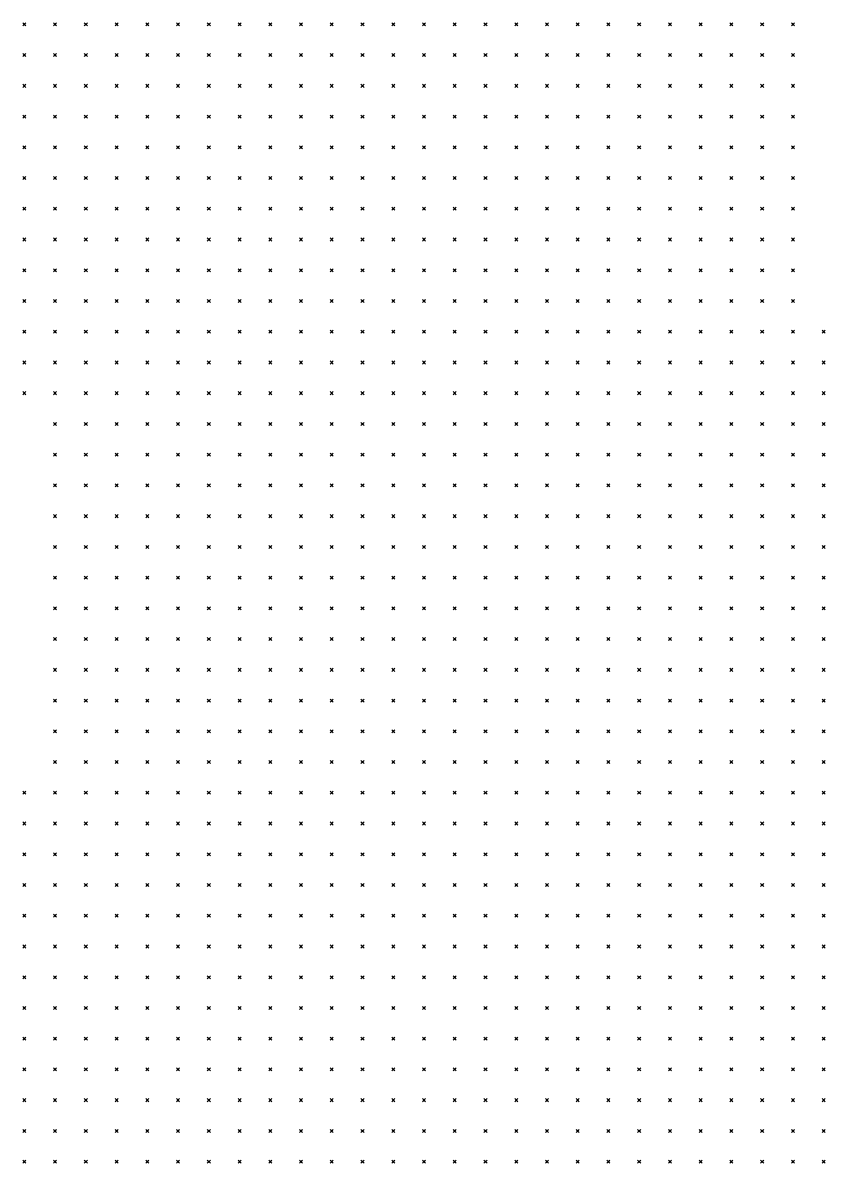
# Model space of a CAD drawing. Header units: metres. Extents: x 441556 to 446409, y 432338 to 461058.
# Drawn here: x 442676.7 to 442755, y 458020.7 to 458132 of the extents above; entities that cross this region are included whole.
import ezdxf

# ---------------------------------------------------------------- set-up
doc = ezdxf.new("R2010")
doc.units = ezdxf.units.M
doc.header["$MEASUREMENT"] = 0
doc.header["$PDMODE"] = 35
doc.header["$PDSIZE"] = 0.15
doc.layers.add('DTM-NOK-RevN_LIDAR_co_lidar', color=91, linetype='Continuous', lineweight=0)

msp = doc.modelspace()

# ---------------------------------------------------------------- linework, layer by layer
at = {"layer": 'DTM-NOK-RevN_LIDAR_co_lidar'}
for p in [(442676.852, 458131.804, 488.775), (442679.852, 458131.804, 486.975), (442682.851, 458131.804, 485.205), (442685.85, 458131.804, 483.314), (442688.85, 458131.804, 481.557), (442691.849, 458131.804, 479.943), (442694.848, 458131.804, 478.343), (442697.848, 458131.804, 476.67), (442700.847, 458131.804, 475.031), (442703.846, 458131.804, 473.385), (442706.846, 458131.804, 471.652), (442709.845, 458131.804, 469.917), (442712.844, 458131.804, 468.144), (442715.844, 458131.804, 466.302), (442718.843, 458131.804, 464.609), (442721.842, 458131.804, 463.129), (442724.842, 458131.804, 461.259), (442727.841, 458131.804, 458.932), (442730.84, 458131.804, 456.874), (442733.84, 458131.804, 454.665), (442736.839, 458131.804, 452.1), (442739.838, 458131.804, 449.599), (442742.838, 458131.804, 447.105), (442745.837, 458131.804, 444.506), (442748.836, 458131.804, 442.429), (442751.836, 458131.804, 440.55), (442676.852, 458128.805, 489.359), (442679.852, 458128.805, 487.541), (442682.851, 458128.805, 485.772), (442685.85, 458128.805, 483.964), (442688.85, 458128.805, 482.175), (442691.849, 458128.805, 480.593), (442694.848, 458128.805, 478.878), (442697.848, 458128.805, 477.16), (442700.847, 458128.805, 475.426), (442703.846, 458128.805, 473.613), (442706.846, 458128.805, 471.847), (442709.845, 458128.805, 470.063), (442712.844, 458128.805, 468.228), (442715.844, 458128.805, 466.455), (442718.843, 458128.805, 464.795), (442721.842, 458128.805, 463.215), (442724.842, 458128.805, 461.314), (442727.841, 458128.805, 459.191), (442730.84, 458128.805, 457.035), (442733.84, 458128.805, 454.809), (442736.839, 458128.805, 452.228), (442739.838, 458128.805, 449.733), (442742.838, 458128.805, 446.901), (442745.837, 458128.805, 444.27), (442748.836, 458128.805, 442.129), (442751.836, 458128.805, 440.375), (442676.852, 458125.805, 490.033), (442679.852, 458125.805, 488.106), (442682.851, 458125.805, 486.436), (442685.85, 458125.805, 484.656), (442688.85, 458125.805, 482.816), (442691.849, 458125.805, 481.141), (442694.848, 458125.805, 479.409), (442697.848, 458125.805, 477.656), (442700.847, 458125.805, 475.801), (442703.846, 458125.805, 473.982), (442706.846, 458125.805, 472.257), (442709.845, 458125.805, 470.401), (442712.844, 458125.805, 468.577), (442715.844, 458125.805, 466.845), (442718.843, 458125.805, 465.15), (442721.842, 458125.805, 463.526), (442724.842, 458125.805, 461.555), (442727.841, 458125.805, 459.383), (442730.84, 458125.805, 457.134), (442733.84, 458125.805, 454.788), (442736.839, 458125.805, 452.391), (442739.838, 458125.805, 449.685), (442742.838, 458125.805, 446.96), (442745.837, 458125.805, 444.439), (442748.836, 458125.805, 442.282), (442751.836, 458125.805, 440.632), (442676.852, 458122.806, 491.177), (442679.852, 458122.806, 488.857), (442682.851, 458122.806, 487.207), (442685.85, 458122.806, 485.449), (442688.85, 458122.806, 483.665), (442691.849, 458122.806, 481.856), (442694.848, 458122.806, 480.041), (442697.848, 458122.806, 478.179), (442700.847, 458122.806, 476.153), (442703.846, 458122.806, 474.212), (442706.846, 458122.806, 472.545), (442709.845, 458122.806, 470.872), (442712.844, 458122.806, 469.121), (442715.844, 458122.806, 467.513), (442718.843, 458122.806, 465.845), (442721.842, 458122.806, 463.818), (442724.842, 458122.806, 461.745), (442727.841, 458122.806, 459.532), (442730.84, 458122.806, 457.333), (442733.84, 458122.806, 454.707), (442736.839, 458122.806, 452.593), (442739.838, 458122.806, 450.069), (442742.838, 458122.806, 447.229), (442745.837, 458122.806, 445.064), (442748.836, 458122.806, 443.158), (442751.836, 458122.806, 441.396), (442676.852, 458119.807, 492.2), (442679.852, 458119.807, 489.83), (442682.851, 458119.807, 488.119), (442685.85, 458119.807, 486.329), (442688.85, 458119.807, 484.486), (442691.849, 458119.807, 482.649), (442694.848, 458119.807, 480.719), (442697.848, 458119.807, 478.604), (442700.847, 458119.807, 476.526), (442703.846, 458119.807, 474.501), (442706.846, 458119.807, 472.649), (442709.845, 458119.807, 471.1), (442712.844, 458119.807, 469.592), (442715.844, 458119.807, 468.102), (442718.843, 458119.807, 466.213), (442721.842, 458119.807, 464.159), (442724.842, 458119.807, 462.134), (442727.841, 458119.807, 460.111), (442730.84, 458119.807, 457.633), (442733.84, 458119.807, 455.036), (442736.839, 458119.807, 452.309), (442739.838, 458119.807, 450.052), (442742.838, 458119.807, 447.836), (442745.837, 458119.807, 445.756), (442748.836, 458119.807, 444.034), (442751.836, 458119.807, 442.307), (442676.852, 458116.807, 493.42), (442679.852, 458116.807, 491.16), (442682.851, 458116.807, 489.018), (442685.85, 458116.807, 487.396), (442688.85, 458116.807, 485.231), (442691.849, 458116.807, 483.28), (442694.848, 458116.807, 481.375), (442697.848, 458116.807, 479.302), (442700.847, 458116.807, 477.128), (442703.846, 458116.807, 474.985), (442706.846, 458116.807, 473.041), (442709.845, 458116.807, 471.252), (442712.844, 458116.807, 469.524), (442715.844, 458116.807, 467.9), (442718.843, 458116.807, 466.278), (442721.842, 458116.807, 464.394), (442724.842, 458116.807, 462.273), (442727.841, 458116.807, 460.089), (442730.84, 458116.807, 457.784), (442733.84, 458116.807, 455.003), (442736.839, 458116.807, 452.371), (442739.838, 458116.807, 450.803), (442742.838, 458116.807, 448.661), (442745.837, 458116.807, 446.699), (442748.836, 458116.807, 445.046), (442751.836, 458116.807, 443.191), (442676.852, 458113.808, 494.269), (442679.852, 458113.808, 492.176), (442682.851, 458113.808, 489.822), (442685.85, 458113.808, 487.978), (442688.85, 458113.808, 485.984), (442691.849, 458113.808, 483.961), (442694.848, 458113.808, 482.108), (442697.848, 458113.808, 480.228), (442700.847, 458113.808, 478.184), (442703.846, 458113.808, 476.099), (442706.846, 458113.808, 474.093), (442709.845, 458113.808, 472.11), (442712.844, 458113.808, 470.149), (442715.844, 458113.808, 468.31), (442718.843, 458113.808, 466.444), (442721.842, 458113.808, 464.458), (442724.842, 458113.808, 462.52), (442727.841, 458113.808, 460.373), (442730.84, 458113.808, 458.251), (442733.84, 458113.808, 455.652), (442736.839, 458113.808, 453.251), (442739.838, 458113.808, 451.278), (442742.838, 458113.808, 449.369), (442745.837, 458113.808, 447.752), (442748.836, 458113.808, 446.118), (442751.836, 458113.808, 444.649), (442676.852, 458110.809, 495.353), (442679.852, 458110.809, 493.1), (442682.851, 458110.809, 490.88), (442685.85, 458110.809, 488.799), (442688.85, 458110.809, 486.985), (442691.849, 458110.809, 485.123), (442694.848, 458110.809, 482.99), (442697.848, 458110.809, 480.835), (442700.847, 458110.809, 478.845), (442703.846, 458110.809, 476.835), (442706.846, 458110.809, 474.74), (442709.845, 458110.809, 472.711), (442712.844, 458110.809, 470.652), (442715.844, 458110.809, 468.534), (442718.843, 458110.809, 466.606), (442721.842, 458110.809, 464.563), (442724.842, 458110.809, 462.597), (442727.841, 458110.809, 460.632), (442730.84, 458110.809, 458.666), (442733.84, 458110.809, 456.166), (442736.839, 458110.809, 453.947), (442739.838, 458110.809, 452.23), (442742.838, 458110.809, 450.98), (442745.837, 458110.809, 449.541), (442748.836, 458110.809, 447.935), (442751.836, 458110.809, 446.095), (442676.852, 458107.809, 496.216), (442679.852, 458107.809, 494.048), (442682.851, 458107.809, 491.761), (442685.85, 458107.809, 489.639), (442688.85, 458107.809, 487.927), (442691.849, 458107.809, 485.876), (442694.848, 458107.809, 483.652), (442697.848, 458107.809, 481.568), (442700.847, 458107.809, 479.556), (442703.846, 458107.809, 477.61), (442706.846, 458107.809, 475.483), (442709.845, 458107.809, 473.03), (442712.844, 458107.809, 470.629), (442715.844, 458107.809, 468.346), (442718.843, 458107.809, 466.259), (442721.842, 458107.809, 464.402), (442724.842, 458107.809, 462.67), (442727.841, 458107.809, 461.05), (442730.84, 458107.809, 459.162), (442733.84, 458107.809, 457.154), (442736.839, 458107.809, 455.394), (442739.838, 458107.809, 453.793), (442742.838, 458107.809, 452.404), (442745.837, 458107.809, 450.924), (442748.836, 458107.809, 449.186), (442751.836, 458107.809, 447.285), (442676.852, 458104.81, 497.22), (442679.852, 458104.81, 494.977), (442682.851, 458104.81, 492.752), (442685.85, 458104.81, 490.486), (442688.85, 458104.81, 488.494), (442691.849, 458104.81, 486.558), (442694.848, 458104.81, 484.496), (442697.848, 458104.81, 482.302), (442700.847, 458104.81, 480.208), (442703.846, 458104.81, 478.131), (442706.846, 458104.81, 475.966), (442709.845, 458104.81, 473.81), (442712.844, 458104.81, 471.439), (442715.844, 458104.81, 468.916), (442718.843, 458104.81, 466.826), (442721.842, 458104.81, 465.077), (442724.842, 458104.81, 463.524), (442727.841, 458104.81, 461.89), (442730.84, 458104.81, 460.111), (442733.84, 458104.81, 458.381), (442736.839, 458104.81, 456.725), (442739.838, 458104.81, 455.001), (442742.838, 458104.81, 453.406), (442745.837, 458104.81, 451.779), (442748.836, 458104.81, 449.927), (442751.836, 458104.81, 448.029), (442676.852, 458101.811, 498.046), (442679.852, 458101.811, 495.759), (442682.851, 458101.811, 493.634), (442685.85, 458101.811, 491.138), (442688.85, 458101.811, 488.974), (442691.849, 458101.811, 487.203), (442694.848, 458101.811, 485.169), (442697.848, 458101.811, 482.976), (442700.847, 458101.811, 480.921), (442703.846, 458101.811, 478.909), (442706.846, 458101.811, 476.857), (442709.845, 458101.811, 474.743), (442712.844, 458101.811, 472.427), (442715.844, 458101.811, 470.004), (442718.843, 458101.811, 467.89), (442721.842, 458101.811, 466.106), (442724.842, 458101.811, 464.239), (442727.841, 458101.811, 462.468), (442730.84, 458101.811, 460.827), (442733.84, 458101.811, 459.33), (442736.839, 458101.811, 457.729), (442739.838, 458101.811, 456.083), (442742.838, 458101.811, 454.311), (442745.837, 458101.811, 452.783), (442748.836, 458101.811, 451.033), (442751.836, 458101.811, 448.856), (442754.835, 458101.811, 446.811), (442676.852, 458098.811, 499.035), (442679.852, 458098.811, 496.734), (442682.851, 458098.811, 494.378), (442685.85, 458098.811, 491.925), (442688.85, 458098.811, 489.69), (442691.849, 458098.811, 487.851), (442694.848, 458098.811, 485.921), (442697.848, 458098.811, 483.732), (442700.847, 458098.811, 481.615), (442703.846, 458098.811, 479.611), (442706.846, 458098.811, 477.625), (442709.845, 458098.811, 475.605), (442712.844, 458098.811, 473.367), (442715.844, 458098.811, 471.061), (442718.843, 458098.811, 468.879), (442721.842, 458098.811, 466.799), (442724.842, 458098.811, 464.795), (442727.841, 458098.811, 463.229), (442730.84, 458098.811, 461.754), (442733.84, 458098.811, 460.311), (442736.839, 458098.811, 459.011), (442739.838, 458098.811, 457.319), (442742.838, 458098.811, 455.763), (442745.837, 458098.811, 454.079), (442748.836, 458098.811, 452.104), (442751.836, 458098.811, 450.066), (442754.835, 458098.811, 447.693), (442676.852, 458095.812, 500.044), (442679.852, 458095.812, 497.828), (442682.851, 458095.812, 495.314), (442685.85, 458095.812, 492.931), (442688.85, 458095.812, 490.688), (442691.849, 458095.812, 488.653), (442694.848, 458095.812, 486.66), (442697.848, 458095.812, 484.484), (442700.847, 458095.812, 482.294), (442703.846, 458095.812, 480.253), (442706.846, 458095.812, 478.296), (442709.845, 458095.812, 476.287), (442712.844, 458095.812, 474.136), (442715.844, 458095.812, 471.935), (442718.843, 458095.812, 469.709), (442721.842, 458095.812, 467.582), (442724.842, 458095.812, 465.828), (442727.841, 458095.812, 464.401), (442730.84, 458095.812, 462.975), (442733.84, 458095.812, 461.704), (442736.839, 458095.812, 460.447), (442739.838, 458095.812, 458.929), (442742.838, 458095.812, 457.333), (442745.837, 458095.812, 455.428), (442748.836, 458095.812, 453.132), (442751.836, 458095.812, 450.857), (442754.835, 458095.812, 448.735), (442679.852, 458092.813, 498.882), (442682.851, 458092.813, 496.347), (442685.85, 458092.813, 493.902), (442688.85, 458092.813, 491.621), (442691.849, 458092.813, 489.47), (442694.848, 458092.813, 487.409), (442697.848, 458092.813, 485.226), (442700.847, 458092.813, 483.024), (442703.846, 458092.813, 481.011), (442706.846, 458092.813, 479.022), (442709.845, 458092.813, 476.934), (442712.844, 458092.813, 474.85), (442715.844, 458092.813, 472.667), (442718.843, 458092.813, 470.493), (442721.842, 458092.813, 468.634), (442724.842, 458092.813, 467.012), (442727.841, 458092.813, 465.654), (442730.84, 458092.813, 464.404), (442733.84, 458092.813, 463.29), (442736.839, 458092.813, 461.873), (442739.838, 458092.813, 460.344), (442742.838, 458092.813, 458.642), (442745.837, 458092.813, 456.684), (442748.836, 458092.813, 454.372), (442751.836, 458092.813, 452.051), (442754.835, 458092.813, 449.957), (442679.852, 458089.813, 499.883), (442682.851, 458089.813, 497.352), (442685.85, 458089.813, 494.745), (442688.85, 458089.813, 492.404), (442691.849, 458089.813, 490.347), (442694.848, 458089.813, 488.176), (442697.848, 458089.813, 485.959), (442700.847, 458089.813, 483.928), (442703.846, 458089.813, 481.941), (442706.846, 458089.813, 479.818), (442709.845, 458089.813, 477.72), (442712.844, 458089.813, 475.731), (442715.844, 458089.813, 473.68), (442718.843, 458089.813, 471.754), (442721.842, 458089.813, 469.997), (442724.842, 458089.813, 468.605), (442727.841, 458089.813, 467.284), (442730.84, 458089.813, 466.024), (442733.84, 458089.813, 464.769), (442736.839, 458089.813, 463.113), (442739.838, 458089.813, 461.37), (442742.838, 458089.813, 459.607), (442745.837, 458089.813, 457.74), (442748.836, 458089.813, 455.443), (442751.836, 458089.813, 453.131), (442754.835, 458089.813, 451.067), (442679.852, 458086.814, 500.812), (442682.851, 458086.814, 498.176), (442685.85, 458086.814, 495.463), (442688.85, 458086.814, 493.088), (442691.849, 458086.814, 491.056), (442694.848, 458086.814, 488.877), (442697.848, 458086.814, 486.805), (442700.847, 458086.814, 484.856), (442703.846, 458086.814, 482.743), (442706.846, 458086.814, 480.589), (442709.845, 458086.814, 478.571), (442712.844, 458086.814, 476.704), (442715.844, 458086.814, 475.026), (442718.843, 458086.814, 473.36), (442721.842, 458086.814, 471.709), (442724.842, 458086.814, 470.361), (442727.841, 458086.814, 468.954), (442730.84, 458086.814, 467.537), (442733.84, 458086.814, 466.044), (442736.839, 458086.814, 464.448), (442739.838, 458086.814, 462.589), (442742.838, 458086.814, 460.664), (442745.837, 458086.814, 458.638), (442748.836, 458086.814, 456.48), (442751.836, 458086.814, 454.267), (442754.835, 458086.814, 452.045), (442679.852, 458083.815, 501.537), (442682.851, 458083.815, 498.861), (442685.85, 458083.815, 496.245), (442688.85, 458083.815, 493.898), (442691.849, 458083.815, 492.028), (442694.848, 458083.815, 489.886), (442697.848, 458083.815, 487.825), (442700.847, 458083.815, 485.815), (442703.846, 458083.815, 483.628), (442706.846, 458083.815, 481.579), (442709.845, 458083.815, 479.718), (442712.844, 458083.815, 477.981), (442715.844, 458083.815, 476.437), (442718.843, 458083.815, 474.927), (442721.842, 458083.815, 473.352), (442724.842, 458083.815, 471.881), (442727.841, 458083.815, 470.404), (442730.84, 458083.815, 468.943), (442733.84, 458083.815, 467.419), (442736.839, 458083.815, 465.77), (442739.838, 458083.815, 463.892), (442742.838, 458083.815, 461.712), (442745.837, 458083.815, 459.472), (442748.836, 458083.815, 457.457), (442751.836, 458083.815, 455.356), (442754.835, 458083.815, 452.98), (442679.852, 458080.815, 502.329), (442682.851, 458080.815, 499.704), (442685.85, 458080.815, 497.23), (442688.85, 458080.815, 495.024), (442691.849, 458080.815, 493.121), (442694.848, 458080.815, 490.964), (442697.848, 458080.815, 488.9), (442700.847, 458080.815, 486.941), (442703.846, 458080.815, 484.858), (442706.846, 458080.815, 482.847), (442709.845, 458080.815, 481.057), (442712.844, 458080.815, 479.451), (442715.844, 458080.815, 477.908), (442718.843, 458080.815, 476.436), (442721.842, 458080.815, 474.841), (442724.842, 458080.815, 473.264), (442727.841, 458080.815, 471.735), (442730.84, 458080.815, 470.238), (442733.84, 458080.815, 468.701), (442736.839, 458080.815, 467.088), (442739.838, 458080.815, 465.028), (442742.838, 458080.815, 462.8), (442745.837, 458080.815, 460.451), (442748.836, 458080.815, 458.364), (442751.836, 458080.815, 456.15), (442754.835, 458080.815, 453.778), (442679.852, 458077.816, 503.306), (442682.851, 458077.816, 500.865), (442685.85, 458077.816, 498.398), (442688.85, 458077.816, 496.227), (442691.849, 458077.816, 494.065), (442694.848, 458077.816, 491.887), (442697.848, 458077.816, 489.936), (442700.847, 458077.816, 488.156), (442703.846, 458077.816, 486.244), (442706.846, 458077.816, 484.263), (442709.845, 458077.816, 482.475), (442712.844, 458077.816, 480.86), (442715.844, 458077.816, 479.377), (442718.843, 458077.816, 477.916), (442721.842, 458077.816, 476.341), (442724.842, 458077.816, 474.657), (442727.841, 458077.816, 473.113), (442730.84, 458077.816, 471.417), (442733.84, 458077.816, 469.757), (442736.839, 458077.816, 468.121), (442739.838, 458077.816, 466.017), (442742.838, 458077.816, 463.847), (442745.837, 458077.816, 461.509), (442748.836, 458077.816, 459.252), (442751.836, 458077.816, 456.806), (442754.835, 458077.816, 454.424), (442679.852, 458074.817, 504.411), (442682.851, 458074.817, 502.093), (442685.85, 458074.817, 499.539), (442688.85, 458074.817, 497.289), (442691.849, 458074.817, 495.143), (442694.848, 458074.817, 493.01), (442697.848, 458074.817, 491.077), (442700.847, 458074.817, 489.403), (442703.846, 458074.817, 487.705), (442706.846, 458074.817, 485.841), (442709.845, 458074.817, 483.972), (442712.844, 458074.817, 482.238), (442715.844, 458074.817, 480.724), (442718.843, 458074.817, 479.243), (442721.842, 458074.817, 477.72), (442724.842, 458074.817, 476.005), (442727.841, 458074.817, 474.376), (442730.84, 458074.817, 472.488), (442733.84, 458074.817, 470.668), (442736.839, 458074.817, 468.746), (442739.838, 458074.817, 466.696), (442742.838, 458074.817, 464.494), (442745.837, 458074.817, 462.348), (442748.836, 458074.817, 459.967), (442751.836, 458074.817, 457.509), (442754.835, 458074.817, 455.067), (442679.852, 458071.817, 505.441), (442682.851, 458071.817, 503.167), (442685.85, 458071.817, 500.588), (442688.85, 458071.817, 498.354), (442691.849, 458071.817, 496.29), (442694.848, 458071.817, 494.231), (442697.848, 458071.817, 492.292), (442700.847, 458071.817, 490.614), (442703.846, 458071.817, 489.113), (442706.846, 458071.817, 487.417), (442709.845, 458071.817, 485.467), (442712.844, 458071.817, 483.648), (442715.844, 458071.817, 482.017), (442718.843, 458071.817, 480.471), (442721.842, 458071.817, 478.9), (442724.842, 458071.817, 477.202), (442727.841, 458071.817, 475.275), (442730.84, 458071.817, 473.378), (442733.84, 458071.817, 471.413), (442736.839, 458071.817, 469.459), (442739.838, 458071.817, 467.213), (442742.838, 458071.817, 465.077), (442745.837, 458071.817, 462.849), (442748.836, 458071.817, 460.499), (442751.836, 458071.817, 458.183), (442754.835, 458071.817, 455.61), (442679.852, 458068.818, 505.992), (442682.851, 458068.818, 504.012), (442685.85, 458068.818, 501.664), (442688.85, 458068.818, 499.49), (442691.849, 458068.818, 497.445), (442694.848, 458068.818, 495.37), (442697.848, 458068.818, 493.412), (442700.847, 458068.818, 491.648), (442703.846, 458068.818, 490.123), (442706.846, 458068.818, 488.644), (442709.845, 458068.818, 486.94), (442712.844, 458068.818, 485.101), (442715.844, 458068.818, 483.297), (442718.843, 458068.818, 481.742), (442721.842, 458068.818, 480.005), (442724.842, 458068.818, 478.098), (442727.841, 458068.818, 476.101), (442730.84, 458068.818, 473.963), (442733.84, 458068.818, 471.921), (442736.839, 458068.818, 469.852), (442739.838, 458068.818, 467.646), (442742.838, 458068.818, 465.64), (442745.837, 458068.818, 463.113), (442748.836, 458068.818, 460.85), (442751.836, 458068.818, 458.449), (442754.835, 458068.818, 455.863), (442679.852, 458065.819, 506.344), (442682.851, 458065.819, 504.396), (442685.85, 458065.819, 502.421), (442688.85, 458065.819, 500.528), (442691.849, 458065.819, 498.687), (442694.848, 458065.819, 496.686), (442697.848, 458065.819, 494.677), (442700.847, 458065.819, 492.654), (442703.846, 458065.819, 490.938), (442706.846, 458065.819, 489.505), (442709.845, 458065.819, 487.858), (442712.844, 458065.819, 486.122), (442715.844, 458065.819, 484.384), (442718.843, 458065.819, 482.777), (442721.842, 458065.819, 480.963), (442724.842, 458065.819, 478.351), (442727.841, 458065.819, 476.554), (442730.84, 458065.819, 473.944), (442733.84, 458065.819, 471.883), (442736.839, 458065.819, 469.675), (442739.838, 458065.819, 467.659), (442742.838, 458065.819, 465.743), (442745.837, 458065.819, 463.641), (442748.836, 458065.819, 461.25), (442751.836, 458065.819, 458.732), (442754.835, 458065.819, 456.345), (442679.852, 458062.819, 506.138), (442682.851, 458062.819, 504.551), (442685.85, 458062.819, 502.833), (442688.85, 458062.819, 501.101), (442691.849, 458062.819, 499.396), (442694.848, 458062.819, 497.618), (442697.848, 458062.819, 495.576), (442700.847, 458062.819, 493.334), (442703.846, 458062.819, 491.567), (442706.846, 458062.819, 490.144), (442709.845, 458062.819, 488.256), (442712.844, 458062.819, 486.274), (442715.844, 458062.819, 484.695), (442718.843, 458062.819, 483.18), (442721.842, 458062.819, 481.352), (442724.842, 458062.819, 478.082), (442727.841, 458062.819, 476.16), (442730.84, 458062.819, 474.126), (442733.84, 458062.819, 472.53), (442736.839, 458062.819, 470.405), (442739.838, 458062.819, 468.562), (442742.838, 458062.819, 466.685), (442745.837, 458062.819, 464.746), (442748.836, 458062.819, 462.533), (442751.836, 458062.819, 460.112), (442754.835, 458062.819, 457.55), (442679.852, 458059.82, 505.723), (442682.851, 458059.82, 504.269), (442685.85, 458059.82, 502.74), (442688.85, 458059.82, 501.189), (442691.849, 458059.82, 499.465), (442694.848, 458059.82, 497.601), (442697.848, 458059.82, 495.711), (442700.847, 458059.82, 493.741), (442703.846, 458059.82, 492.003), (442706.846, 458059.82, 490.412), (442709.845, 458059.82, 488.512), (442712.844, 458059.82, 486.637), (442715.844, 458059.82, 485.016), (442718.843, 458059.82, 483.339), (442721.842, 458059.82, 481.432), (442724.842, 458059.82, 479.458), (442727.841, 458059.82, 477.388), (442730.84, 458059.82, 475.537), (442733.84, 458059.82, 473.874), (442736.839, 458059.82, 471.888), (442739.838, 458059.82, 469.886), (442742.838, 458059.82, 467.86), (442745.837, 458059.82, 465.759), (442748.836, 458059.82, 463.262), (442751.836, 458059.82, 460.78), (442754.835, 458059.82, 458.373), (442676.852, 458056.821, 507.282), (442679.852, 458056.821, 505.684), (442682.851, 458056.821, 504.128), (442685.85, 458056.821, 502.665), (442688.85, 458056.821, 501.031), (442691.849, 458056.821, 499.368), (442694.848, 458056.821, 497.627), (442697.848, 458056.821, 495.808), (442700.847, 458056.821, 494.137), (442703.846, 458056.821, 492.712), (442706.846, 458056.821, 491.143), (442709.845, 458056.821, 489.356), (442712.844, 458056.821, 487.669), (442715.844, 458056.821, 485.824), (442718.843, 458056.821, 484.121), (442721.842, 458056.821, 482.528), (442724.842, 458056.821, 480.768), (442727.841, 458056.821, 478.637), (442730.84, 458056.821, 476.201), (442733.84, 458056.821, 474.552), (442736.839, 458056.821, 472.72), (442739.838, 458056.821, 470.667), (442742.838, 458056.821, 468.615), (442745.837, 458056.821, 466.196), (442748.836, 458056.821, 463.753), (442751.836, 458056.821, 461.309), (442754.835, 458056.821, 458.913), (442676.852, 458053.821, 506.689), (442679.852, 458053.821, 505.352), (442682.851, 458053.821, 503.973), (442685.85, 458053.821, 502.344), (442688.85, 458053.821, 500.649), (442691.849, 458053.821, 498.947), (442694.848, 458053.821, 497.258), (442697.848, 458053.821, 495.712), (442700.847, 458053.821, 494.261), (442703.846, 458053.821, 492.899), (442706.846, 458053.821, 491.4), (442709.845, 458053.821, 489.591), (442712.844, 458053.821, 487.785), (442715.844, 458053.821, 486.033), (442718.843, 458053.821, 484.399), (442721.842, 458053.821, 482.729), (442724.842, 458053.821, 480.943), (442727.841, 458053.821, 479.007), (442730.84, 458053.821, 476.954), (442733.84, 458053.821, 475.297), (442736.839, 458053.821, 473.569), (442739.838, 458053.821, 471.252), (442742.838, 458053.821, 469.36), (442745.837, 458053.821, 466.905), (442748.836, 458053.821, 464.5), (442751.836, 458053.821, 462.056), (442754.835, 458053.821, 459.518), (442676.852, 458050.822, 505.571), (442679.852, 458050.822, 504.381), (442682.851, 458050.822, 503.003), (442685.85, 458050.822, 501.54), (442688.85, 458050.822, 500.015), (442691.849, 458050.822, 498.234), (442694.848, 458050.822, 496.468), (442697.848, 458050.822, 494.998), (442700.847, 458050.822, 493.773), (442703.846, 458050.822, 492.616), (442706.846, 458050.822, 491.217), (442709.845, 458050.822, 489.467), (442712.844, 458050.822, 487.676), (442715.844, 458050.822, 485.996), (442718.843, 458050.822, 484.406), (442721.842, 458050.822, 482.659), (442724.842, 458050.822, 481.108), (442727.841, 458050.822, 479.304), (442730.84, 458050.822, 477.191), (442733.84, 458050.822, 475.8), (442736.839, 458050.822, 473.828), (442739.838, 458050.822, 471.621), (442742.838, 458050.822, 469.693), (442745.837, 458050.822, 467.48), (442748.836, 458050.822, 465.179), (442751.836, 458050.822, 462.707), (442754.835, 458050.822, 460.334), (442676.852, 458047.823, 504.518), (442679.852, 458047.823, 502.956), (442682.851, 458047.823, 501.795), (442685.85, 458047.823, 500.51), (442688.85, 458047.823, 498.975), (442691.849, 458047.823, 497.303), (442694.848, 458047.823, 495.612), (442697.848, 458047.823, 494.179), (442700.847, 458047.823, 493.041), (442703.846, 458047.823, 491.875), (442706.846, 458047.823, 490.552), (442709.845, 458047.823, 489.143), (442712.844, 458047.823, 487.57), (442715.844, 458047.823, 485.933), (442718.843, 458047.823, 484.348), (442721.842, 458047.823, 482.579), (442724.842, 458047.823, 481.026), (442727.841, 458047.823, 479.404), (442730.84, 458047.823, 477.583), (442733.84, 458047.823, 475.876), (442736.839, 458047.823, 474.095), (442739.838, 458047.823, 471.768), (442742.838, 458047.823, 469.949), (442745.837, 458047.823, 467.957), (442748.836, 458047.823, 465.683), (442751.836, 458047.823, 463.054), (442754.835, 458047.823, 460.617), (442676.852, 458044.823, 503.509), (442679.852, 458044.823, 501.944), (442682.851, 458044.823, 500.586), (442685.85, 458044.823, 499.482), (442688.85, 458044.823, 498.044), (442691.849, 458044.823, 496.372), (442694.848, 458044.823, 494.794), (442697.848, 458044.823, 493.535), (442700.847, 458044.823, 492.314), (442703.846, 458044.823, 490.829), (442706.846, 458044.823, 489.401), (442709.845, 458044.823, 488.249), (442712.844, 458044.823, 487.072), (442715.844, 458044.823, 485.773), (442718.843, 458044.823, 484.255), (442721.842, 458044.823, 482.673), (442724.842, 458044.823, 480.981), (442727.841, 458044.823, 479.591), (442730.84, 458044.823, 477.929), (442733.84, 458044.823, 476.19), (442736.839, 458044.823, 474.395), (442739.838, 458044.823, 472.158), (442742.838, 458044.823, 470.512), (442745.837, 458044.823, 468.525), (442748.836, 458044.823, 465.901), (442751.836, 458044.823, 463.459), (442754.835, 458044.823, 461.08), (442676.852, 458041.824, 503.357), (442679.852, 458041.824, 501.725), (442682.851, 458041.824, 499.978), (442685.85, 458041.824, 498.538), (442688.85, 458041.824, 497.183), (442691.849, 458041.824, 495.543), (442694.848, 458041.824, 493.991), (442697.848, 458041.824, 492.821), (442700.847, 458041.824, 491.647), (442703.846, 458041.824, 490.185), (442706.846, 458041.824, 488.569), (442709.845, 458041.824, 487.143), (442712.844, 458041.824, 486.116), (442715.844, 458041.824, 485.156), (442718.843, 458041.824, 484.015), (442721.842, 458041.824, 482.525), (442724.842, 458041.824, 481.045), (442727.841, 458041.824, 479.782), (442730.84, 458041.824, 478.103), (442733.84, 458041.824, 476.205), (442736.839, 458041.824, 474.207), (442739.838, 458041.824, 472.623), (442742.838, 458041.824, 470.841), (442745.837, 458041.824, 468.88), (442748.836, 458041.824, 466.269), (442751.836, 458041.824, 463.994), (442754.835, 458041.824, 461.718), (442676.852, 458038.824, 502.325), (442679.852, 458038.824, 500.837), (442682.851, 458038.824, 499.503), (442685.85, 458038.824, 497.79), (442688.85, 458038.824, 496.196), (442691.849, 458038.824, 494.821), (442694.848, 458038.824, 493.42), (442697.848, 458038.824, 492.015), (442700.847, 458038.824, 490.68), (442703.846, 458038.824, 489.368), (442706.846, 458038.824, 488.049), (442709.845, 458038.824, 486.769), (442712.844, 458038.824, 485.559), (442715.844, 458038.824, 484.388), (442718.843, 458038.824, 483.285), (442721.842, 458038.824, 482.232), (442724.842, 458038.824, 480.991), (442727.841, 458038.824, 479.667), (442730.84, 458038.824, 478.081), (442733.84, 458038.824, 476.543), (442736.839, 458038.824, 474.477), (442739.838, 458038.824, 472.747), (442742.838, 458038.824, 470.884), (442745.837, 458038.824, 468.787), (442748.836, 458038.824, 466.44), (442751.836, 458038.824, 464.394), (442754.835, 458038.824, 462.224), (442676.852, 458035.825, 501.17), (442679.852, 458035.825, 499.524), (442682.851, 458035.825, 498.163), (442685.85, 458035.825, 496.779), (442688.85, 458035.825, 495.341), (442691.849, 458035.825, 494.041), (442694.848, 458035.825, 492.882), (442697.848, 458035.825, 491.549), (442700.847, 458035.825, 489.876), (442703.846, 458035.825, 488.279), (442706.846, 458035.825, 487.077), (442709.845, 458035.825, 486.147), (442712.844, 458035.825, 485.301), (442715.844, 458035.825, 484.228), (442718.843, 458035.825, 482.903), (442721.842, 458035.825, 481.599), (442724.842, 458035.825, 480.595), (442727.841, 458035.825, 479.469), (442730.84, 458035.825, 478.043), (442733.84, 458035.825, 476.414), (442736.839, 458035.825, 474.587), (442739.838, 458035.825, 472.923), (442742.838, 458035.825, 471.058), (442745.837, 458035.825, 469.149), (442748.836, 458035.825, 466.919), (442751.836, 458035.825, 464.861), (442754.835, 458035.825, 462.887), (442676.852, 458032.826, 500.436), (442679.852, 458032.826, 498.831), (442682.851, 458032.826, 497.035), (442685.85, 458032.826, 495.604), (442688.85, 458032.826, 494.465), (442691.849, 458032.826, 493.368), (442694.848, 458032.826, 492.129), (442697.848, 458032.826, 490.965), (442700.847, 458032.826, 489.6), (442703.846, 458032.826, 487.916), (442706.846, 458032.826, 486.369), (442709.845, 458032.826, 485.315), (442712.844, 458032.826, 484.663), (442715.844, 458032.826, 483.814), (442718.843, 458032.826, 482.574), (442721.842, 458032.826, 481.278), (442724.842, 458032.826, 480.125), (442727.841, 458032.826, 478.873), (442730.84, 458032.826, 477.541), (442733.84, 458032.826, 475.881), (442736.839, 458032.826, 474.354), (442739.838, 458032.826, 472.691), (442742.838, 458032.826, 470.863), (442745.837, 458032.826, 469.103), (442748.836, 458032.826, 467.108), (442751.836, 458032.826, 464.894), (442754.835, 458032.826, 462.838), (442676.852, 458029.826, 499.364), (442679.852, 458029.826, 497.841), (442682.851, 458029.826, 496.113), (442685.85, 458029.826, 494.635), (442688.85, 458029.826, 493.505), (442691.849, 458029.826, 492.521), (442694.848, 458029.826, 491.325), (442697.848, 458029.826, 490.003), (442700.847, 458029.826, 488.799), (442703.846, 458029.826, 487.57), (442706.846, 458029.826, 486.202), (442709.845, 458029.826, 484.884), (442712.844, 458029.826, 483.785), (442715.844, 458029.826, 482.921), (442718.843, 458029.826, 482.007), (442721.842, 458029.826, 480.951), (442724.842, 458029.826, 479.739), (442727.841, 458029.826, 478.216), (442730.84, 458029.826, 476.894), (442733.84, 458029.826, 475.611), (442736.839, 458029.826, 474.069), (442739.838, 458029.826, 472.288), (442742.838, 458029.826, 470.492), (442745.837, 458029.826, 468.755), (442748.836, 458029.826, 466.968), (442751.836, 458029.826, 465.008), (442754.835, 458029.826, 463.115), (442676.852, 458026.827, 498.032), (442679.852, 458026.827, 496.528), (442682.851, 458026.827, 495.12), (442685.85, 458026.827, 493.86), (442688.85, 458026.827, 492.579), (442691.849, 458026.827, 491.448), (442694.848, 458026.827, 490.285), (442697.848, 458026.827, 488.988), (442700.847, 458026.827, 487.77), (442703.846, 458026.827, 486.687), (442706.846, 458026.827, 485.598), (442709.845, 458026.827, 484.413), (442712.844, 458026.827, 483.1), (442715.844, 458026.827, 481.857), (442718.843, 458026.827, 481.019), (442721.842, 458026.827, 480.236), (442724.842, 458026.827, 479.115), (442727.841, 458026.827, 477.699), (442730.84, 458026.827, 476.308), (442733.84, 458026.827, 475.002), (442736.839, 458026.827, 473.648), (442739.838, 458026.827, 472.084), (442742.838, 458026.827, 470.419), (442745.837, 458026.827, 468.655), (442748.836, 458026.827, 466.896), (442751.836, 458026.827, 465.012), (442754.835, 458026.827, 463.083), (442676.852, 458023.828, 496.713), (442679.852, 458023.828, 495.372), (442682.851, 458023.828, 494.145), (442685.85, 458023.828, 492.994), (442688.85, 458023.828, 491.673), (442691.849, 458023.828, 490.319), (442694.848, 458023.828, 489.095), (442697.848, 458023.828, 487.874), (442700.847, 458023.828, 486.606), (442703.846, 458023.828, 485.544), (442706.846, 458023.828, 484.635), (442709.845, 458023.828, 483.596), (442712.844, 458023.828, 482.378), (442715.844, 458023.828, 481.001), (442718.843, 458023.828, 479.954), (442721.842, 458023.828, 479.241), (442724.842, 458023.828, 478.322), (442727.841, 458023.828, 477.109), (442730.84, 458023.828, 475.745), (442733.84, 458023.828, 474.269), (442736.839, 458023.828, 472.927), (442739.838, 458023.828, 471.512), (442742.838, 458023.828, 470.032), (442745.837, 458023.828, 468.489), (442748.836, 458023.828, 466.738), (442751.836, 458023.828, 464.927), (442754.835, 458023.828, 463.126), (442676.852, 458020.828, 495.459), (442679.852, 458020.828, 494.303), (442682.851, 458020.828, 493.063), (442685.85, 458020.828, 491.896), (442688.85, 458020.828, 490.58), (442691.849, 458020.828, 489.179), (442694.848, 458020.828, 487.902), (442697.848, 458020.828, 486.686), (442700.847, 458020.828, 485.427), (442703.846, 458020.828, 484.261), (442706.846, 458020.828, 483.321), (442709.845, 458020.828, 482.466), (442712.844, 458020.828, 481.447), (442715.844, 458020.828, 480.126), (442718.843, 458020.828, 478.703), (442721.842, 458020.828, 477.941), (442724.842, 458020.828, 477.304), (442727.841, 458020.828, 476.299), (442730.84, 458020.828, 475.166), (442733.84, 458020.828, 473.714), (442736.839, 458020.828, 472.204), (442739.838, 458020.828, 470.777), (442742.838, 458020.828, 469.433), (442745.837, 458020.828, 467.982), (442748.836, 458020.828, 466.307), (442751.836, 458020.828, 464.677), (442754.835, 458020.828, 462.99)]:
    msp.add_point(p, dxfattribs=at)

doc.saveas('drawing.dxf')
